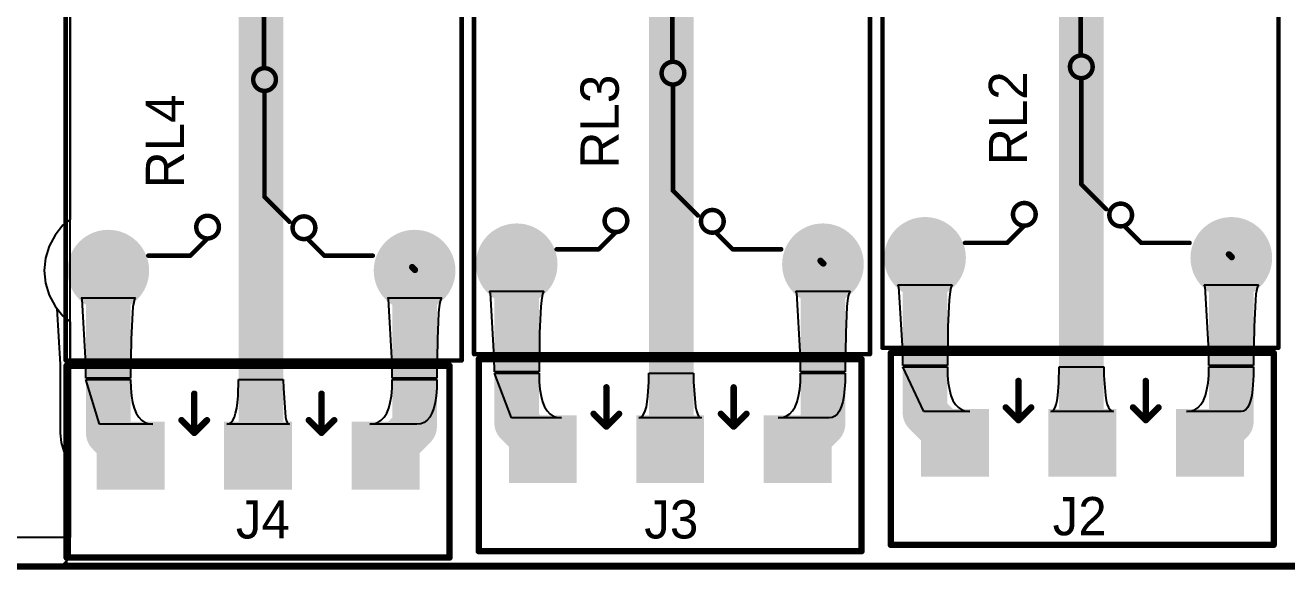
# Model space of a CAD drawing. Header units: millimetres. Extents: x 0 to 190, y 0 to 100.
# Drawn here: x 111.8 to 162, y -0.1 to 21.6 of the extents above; entities that cross this region are included whole.
import ezdxf

# ---------------------------------------------------------------- set-up
doc = ezdxf.new("R2010")
doc.units = ezdxf.units.MM
for name, color, linetype in [('BottomLayer', 5, 'Continuous'), ('BottomSolder', 6, 'Continuous'), ('KeepOutLayer', 6, 'Continuous'), ('MultiLayer', 9, 'Continuous'), ('PadHoleLayer', 156, 'Continuous'), ('TopLayer', 1, 'Continuous'), ('TopOverlay', 2, 'Continuous'), ('TopSolder', 216, 'Continuous')]:
    doc.layers.add(name, color=color, linetype=linetype)

# ---------------------------------------------------------------- blocks, each defined once
blk = doc.blocks.new('R_____5_C____SRD_27')
at = {"layer": 'BottomLayer'}
h = blk.add_hatch(color=5, dxfattribs=at)
edge = h.paths.add_edge_path()
edge.add_arc((2, 6), 1.524, 0, 360)
h = blk.add_hatch(color=5, dxfattribs=at)
edge = h.paths.add_edge_path()
edge.add_arc((14.2, 6), 1.524, 0, 360)
h = blk.add_hatch(color=5, dxfattribs=at)
edge = h.paths.add_edge_path()
edge.add_arc((0, 0), 1.524, 0, 360)
h = blk.add_hatch(color=5, dxfattribs=at)
edge = h.paths.add_edge_path()
edge.add_arc((2, -6), 1.524, 0, 360)
h = blk.add_hatch(color=5, dxfattribs=at)
edge = h.paths.add_edge_path()
edge.add_arc((14.2, -6.192), 1.524, 0, 360)
at = {"layer": 'BottomSolder'}
h = blk.add_hatch(color=6, dxfattribs=at)
edge = h.paths.add_edge_path()
edge.add_arc((2, 6), 1.626, 0, 360)
h = blk.add_hatch(color=6, dxfattribs=at)
edge = h.paths.add_edge_path()
edge.add_arc((14.2, 6), 1.626, 0, 360)
h = blk.add_hatch(color=6, dxfattribs=at)
edge = h.paths.add_edge_path()
edge.add_arc((0, 0), 1.626, 0, 360)
h = blk.add_hatch(color=6, dxfattribs=at)
edge = h.paths.add_edge_path()
edge.add_arc((2, -6), 1.626, 0, 360)
h = blk.add_hatch(color=6, dxfattribs=at)
edge = h.paths.add_edge_path()
edge.add_arc((14.2, -6.192), 1.626, 0, 360)
at = {"layer": 'MultiLayer'}
h = blk.add_hatch(color=9, dxfattribs=at)
edge = h.paths.add_edge_path()
edge.add_arc((2, 6), 1.524, 0, 360)
h = blk.add_hatch(color=9, dxfattribs=at)
edge = h.paths.add_edge_path()
edge.add_arc((14.2, 6), 1.524, 0, 360)
h = blk.add_hatch(color=9, dxfattribs=at)
edge = h.paths.add_edge_path()
edge.add_arc((0, 0), 1.524, 0, 360)
h = blk.add_hatch(color=9, dxfattribs=at)
edge = h.paths.add_edge_path()
edge.add_arc((2, -6), 1.524, 0, 360)
h = blk.add_hatch(color=9, dxfattribs=at)
edge = h.paths.add_edge_path()
edge.add_arc((14.2, -6.192), 1.524, 0, 360)
at = {"layer": 'PadHoleLayer'}
h = blk.add_hatch(color=156, dxfattribs=at)
edge = h.paths.add_edge_path()
edge.add_arc((2, 6), 0.571, 0, 360)
h = blk.add_hatch(color=156, dxfattribs=at)
edge = h.paths.add_edge_path()
edge.add_arc((14.2, 6), 0.571, 0, 360)
h = blk.add_hatch(color=156, dxfattribs=at)
edge = h.paths.add_edge_path()
edge.add_arc((0, 0), 0.571, 0, 360)
h = blk.add_hatch(color=156, dxfattribs=at)
edge = h.paths.add_edge_path()
edge.add_arc((2, -6), 0.571, 0, 360)
h = blk.add_hatch(color=156, dxfattribs=at)
edge = h.paths.add_edge_path()
edge.add_arc((14.2, -6.192), 0.571, 0, 360)
at = {"layer": 'TopLayer'}
h = blk.add_hatch(color=1, dxfattribs=at)
edge = h.paths.add_edge_path()
edge.add_arc((2, 6), 1.524, 0, 360)
h = blk.add_hatch(color=1, dxfattribs=at)
edge = h.paths.add_edge_path()
edge.add_arc((14.2, 6), 1.524, 0, 360)
h = blk.add_hatch(color=1, dxfattribs=at)
edge = h.paths.add_edge_path()
edge.add_arc((0, 0), 1.524, 0, 360)
h = blk.add_hatch(color=1, dxfattribs=at)
edge = h.paths.add_edge_path()
edge.add_arc((2, -6), 1.524, 0, 360)
h = blk.add_hatch(color=1, dxfattribs=at)
edge = h.paths.add_edge_path()
edge.add_arc((14.2, -6.192), 1.524, 0, 360)
at = {"layer": 'TopSolder'}
h = blk.add_hatch(color=216, dxfattribs=at)
edge = h.paths.add_edge_path()
edge.add_arc((2, 6), 1.626, 0, 360)
h = blk.add_hatch(color=216, dxfattribs=at)
edge = h.paths.add_edge_path()
edge.add_arc((14.2, 6), 1.626, 0, 360)
h = blk.add_hatch(color=216, dxfattribs=at)
edge = h.paths.add_edge_path()
edge.add_arc((0, 0), 1.626, 0, 360)
h = blk.add_hatch(color=216, dxfattribs=at)
edge = h.paths.add_edge_path()
edge.add_arc((2, -6), 1.626, 0, 360)
h = blk.add_hatch(color=216, dxfattribs=at)
edge = h.paths.add_edge_path()
edge.add_arc((14.2, -6.192), 1.626, 0, 360)
at = {"layer": 'TopOverlay'}
for points, const_width in [([(17.78, 7.874), (-1.61, 7.874)], 0.178), ([(-1.61, -7.889), (-1.61, 7.874)], 0.178), ([(17.78, -7.889), (17.78, 7.874)], 0.178), ([(14.062, 5.905), (14.171, 6.015)], 0.254), ([(1.631, 1.502), (1.631, 4.397)], 0.178), ([(13.604, 2.408), (13.604, 4.339)], 0.178), ([(12.944, 1.748), (13.604, 2.408)], 0.178), ([(11.267, 0.026), (12.258, 1.017)], 0.178), ([(6.076, 0.003), (0.888, 0.003)], 0.178), ([(11.267, 0.028), (7.092, 0.028)], 0.178), ([(1.606, -4.366), (1.606, -1.496)], 0.178), ([(13.604, -2.926), (12.918, -2.24)], 0.178), ([(13.604, -4.602), (13.604, -2.926)], 0.178), ([(17.78, -7.889), (-1.61, -7.889)], 0.178)]:
    blk.add_lwpolyline(points, dxfattribs=dict(at, const_width=const_width))
for points, const_width in [([(-1.655, 7.874, 1), (-1.566, 7.874, 1)], 0.0889), ([(-1.655, 7.874, 1), (-1.566, 7.874, 1)], 0.0889), ([(17.736, 7.874, 1), (17.824, 7.874, 1)], 0.0889), ([(17.736, 7.874, 1), (17.824, 7.874, 1)], 0.0889), ([(13.998, 5.905, 1), (14.125, 5.905, 1)], 0.127), ([(14.107, 6.015, 1), (14.234, 6.015, 1)], 0.127), ([(1.587, 4.397, 1), (1.676, 4.397, 1)], 0.0889), ([(13.56, 4.339, 1), (13.649, 4.339, 1)], 0.0889), ([(12.944, 1.596, 1), (12.039, 1.596, 1)], 0.178), ([(13.56, 2.408, 1), (13.649, 2.408, 1)], 0.0889), ([(13.56, 2.408, 1), (13.649, 2.408, 1)], 0.0889), ([(1.587, 1.502, 1), (1.676, 1.502, 1)], 0.0889), ([(1.612, 1.476, 1), (1.701, 1.476, 1)], 0.0889), ([(11.995, 1.596, 1), (12.084, 1.596, 1)], 0.0889), ([(12.899, 1.748, 1), (12.988, 1.748, 1)], 0.0889), ([(12.899, 1.596, 1), (12.988, 1.596, 1)], 0.0889), ([(12.213, 1.017, 1), (12.302, 1.017, 1)], 0.0889), ([(7.041, 0.028, 1), (6.137, 0.028, 1)], 0.178), ([(0.844, 0.003, 1), (0.933, 0.003, 1)], 0.0889), ([(6.032, 0.003, 1), (6.121, 0.003, 1)], 0.0889), ([(6.092, 0.028, 1), (6.181, 0.028, 1)], 0.0889), ([(6.997, 0.028, 1), (7.086, 0.028, 1)], 0.0889), ([(7.048, 0.028, 1), (7.137, 0.028, 1)], 0.0889), ([(11.223, 0.028, 1), (11.312, 0.028, 1)], 0.0889), ([(11.223, 0.026, 1), (11.312, 0.026, 1)], 0.0889), ([(1.561, -1.496, 1), (1.65, -1.496, 1)], 0.0889), ([(1.587, -1.47, 1), (1.676, -1.47, 1)], 0.0889), ([(12.918, -2.24, 1), (12.014, -2.24, 1)], 0.178), ([(11.969, -2.24, 1), (12.058, -2.24, 1)], 0.0889), ([(12.874, -2.24, 1), (12.963, -2.24, 1)], 0.0889), ([(12.874, -2.24, 1), (12.963, -2.24, 1)], 0.0889), ([(13.56, -2.926, 1), (13.649, -2.926, 1)], 0.0889), ([(13.56, -2.926, 1), (13.649, -2.926, 1)], 0.0889), ([(1.561, -4.366, 1), (1.65, -4.366, 1)], 0.0889), ([(13.56, -4.602, 1), (13.649, -4.602, 1)], 0.0889), ([(-1.655, -7.889, 1), (-1.566, -7.889, 1)], 0.0889), ([(-1.655, -7.889, 1), (-1.566, -7.889, 1)], 0.0889), ([(17.736, -7.889, 1), (17.824, -7.889, 1)], 0.0889), ([(17.736, -7.889, 1), (17.824, -7.889, 1)], 0.0889)]:
    blk.add_lwpolyline(points, format="xyb", close=True, dxfattribs=dict(at, const_width=const_width))
at = {"layer": 'TopOverlay', "const_width": 0.178}
blk.add_lwpolyline([(1.657, 1.476, -0.414214), (1.631, -1.47)], format="xyb", dxfattribs=at)
blk = doc.blocks.new('R_____5_C____SRD_28')
at = {"layer": 'BottomLayer'}
h = blk.add_hatch(color=5, dxfattribs=at)
edge = h.paths.add_edge_path()
edge.add_arc((2, 6), 1.524, 0, 360)
h = blk.add_hatch(color=5, dxfattribs=at)
edge = h.paths.add_edge_path()
edge.add_arc((14.2, 6), 1.524, 0, 360)
h = blk.add_hatch(color=5, dxfattribs=at)
edge = h.paths.add_edge_path()
edge.add_arc((0, 0), 1.524, 0, 360)
h = blk.add_hatch(color=5, dxfattribs=at)
edge = h.paths.add_edge_path()
edge.add_arc((2, -6), 1.524, 0, 360)
h = blk.add_hatch(color=5, dxfattribs=at)
edge = h.paths.add_edge_path()
edge.add_arc((14.2, -6.192), 1.524, 0, 360)
at = {"layer": 'BottomSolder'}
h = blk.add_hatch(color=6, dxfattribs=at)
edge = h.paths.add_edge_path()
edge.add_arc((2, 6), 1.626, 0, 360)
h = blk.add_hatch(color=6, dxfattribs=at)
edge = h.paths.add_edge_path()
edge.add_arc((14.2, 6), 1.626, 0, 360)
h = blk.add_hatch(color=6, dxfattribs=at)
edge = h.paths.add_edge_path()
edge.add_arc((0, 0), 1.626, 0, 360)
h = blk.add_hatch(color=6, dxfattribs=at)
edge = h.paths.add_edge_path()
edge.add_arc((2, -6), 1.626, 0, 360)
h = blk.add_hatch(color=6, dxfattribs=at)
edge = h.paths.add_edge_path()
edge.add_arc((14.2, -6.192), 1.626, 0, 360)
at = {"layer": 'MultiLayer'}
h = blk.add_hatch(color=9, dxfattribs=at)
edge = h.paths.add_edge_path()
edge.add_arc((2, 6), 1.524, 0, 360)
h = blk.add_hatch(color=9, dxfattribs=at)
edge = h.paths.add_edge_path()
edge.add_arc((14.2, 6), 1.524, 0, 360)
h = blk.add_hatch(color=9, dxfattribs=at)
edge = h.paths.add_edge_path()
edge.add_arc((0, 0), 1.524, 0, 360)
h = blk.add_hatch(color=9, dxfattribs=at)
edge = h.paths.add_edge_path()
edge.add_arc((2, -6), 1.524, 0, 360)
h = blk.add_hatch(color=9, dxfattribs=at)
edge = h.paths.add_edge_path()
edge.add_arc((14.2, -6.192), 1.524, 0, 360)
at = {"layer": 'PadHoleLayer'}
h = blk.add_hatch(color=156, dxfattribs=at)
edge = h.paths.add_edge_path()
edge.add_arc((2, 6), 0.571, 0, 360)
h = blk.add_hatch(color=156, dxfattribs=at)
edge = h.paths.add_edge_path()
edge.add_arc((14.2, 6), 0.571, 0, 360)
h = blk.add_hatch(color=156, dxfattribs=at)
edge = h.paths.add_edge_path()
edge.add_arc((0, 0), 0.571, 0, 360)
h = blk.add_hatch(color=156, dxfattribs=at)
edge = h.paths.add_edge_path()
edge.add_arc((2, -6), 0.571, 0, 360)
h = blk.add_hatch(color=156, dxfattribs=at)
edge = h.paths.add_edge_path()
edge.add_arc((14.2, -6.192), 0.571, 0, 360)
at = {"layer": 'TopLayer'}
h = blk.add_hatch(color=1, dxfattribs=at)
edge = h.paths.add_edge_path()
edge.add_arc((2, 6), 1.524, 0, 360)
h = blk.add_hatch(color=1, dxfattribs=at)
edge = h.paths.add_edge_path()
edge.add_arc((14.2, 6), 1.524, 0, 360)
h = blk.add_hatch(color=1, dxfattribs=at)
edge = h.paths.add_edge_path()
edge.add_arc((0, 0), 1.524, 0, 360)
h = blk.add_hatch(color=1, dxfattribs=at)
edge = h.paths.add_edge_path()
edge.add_arc((2, -6), 1.524, 0, 360)
h = blk.add_hatch(color=1, dxfattribs=at)
edge = h.paths.add_edge_path()
edge.add_arc((14.2, -6.192), 1.524, 0, 360)
at = {"layer": 'TopSolder'}
h = blk.add_hatch(color=216, dxfattribs=at)
edge = h.paths.add_edge_path()
edge.add_arc((2, 6), 1.626, 0, 360)
h = blk.add_hatch(color=216, dxfattribs=at)
edge = h.paths.add_edge_path()
edge.add_arc((14.2, 6), 1.626, 0, 360)
h = blk.add_hatch(color=216, dxfattribs=at)
edge = h.paths.add_edge_path()
edge.add_arc((0, 0), 1.626, 0, 360)
h = blk.add_hatch(color=216, dxfattribs=at)
edge = h.paths.add_edge_path()
edge.add_arc((2, -6), 1.626, 0, 360)
h = blk.add_hatch(color=216, dxfattribs=at)
edge = h.paths.add_edge_path()
edge.add_arc((14.2, -6.192), 1.626, 0, 360)
at = {"layer": 'TopOverlay'}
for points, const_width in [([(-1.61, -7.889), (-1.61, 7.874)], 0.178), ([(17.78, 7.874), (-1.61, 7.874)], 0.178), ([(17.78, -7.889), (17.78, 7.874)], 0.178), ([(14.062, 5.905), (14.171, 6.015)], 0.254), ([(1.631, 1.502), (1.631, 4.397)], 0.178), ([(13.604, 2.408), (13.604, 4.339)], 0.178), ([(12.944, 1.748), (13.604, 2.408)], 0.178), ([(11.267, 0.026), (12.258, 1.017)], 0.178), ([(6.076, 0.003), (0.888, 0.003)], 0.178), ([(11.267, 0.028), (7.092, 0.028)], 0.178), ([(1.606, -4.366), (1.606, -1.496)], 0.178), ([(13.604, -2.926), (12.918, -2.24)], 0.178), ([(13.604, -4.602), (13.604, -2.926)], 0.178), ([(17.78, -7.889), (-1.61, -7.889)], 0.178)]:
    blk.add_lwpolyline(points, dxfattribs=dict(at, const_width=const_width))
for points, const_width in [([(-1.655, 7.874, 1), (-1.566, 7.874, 1)], 0.0889), ([(-1.655, 7.874, 1), (-1.566, 7.874, 1)], 0.0889), ([(17.736, 7.874, 1), (17.824, 7.874, 1)], 0.0889), ([(17.736, 7.874, 1), (17.824, 7.874, 1)], 0.0889), ([(13.998, 5.905, 1), (14.125, 5.905, 1)], 0.127), ([(14.107, 6.015, 1), (14.234, 6.015, 1)], 0.127), ([(1.587, 4.397, 1), (1.676, 4.397, 1)], 0.0889), ([(13.56, 4.339, 1), (13.649, 4.339, 1)], 0.0889), ([(12.944, 1.596, 1), (12.039, 1.596, 1)], 0.178), ([(13.56, 2.408, 1), (13.649, 2.408, 1)], 0.0889), ([(13.56, 2.408, 1), (13.649, 2.408, 1)], 0.0889), ([(1.587, 1.502, 1), (1.676, 1.502, 1)], 0.0889), ([(1.612, 1.476, 1), (1.701, 1.476, 1)], 0.0889), ([(11.995, 1.596, 1), (12.084, 1.596, 1)], 0.0889), ([(12.899, 1.748, 1), (12.988, 1.748, 1)], 0.0889), ([(12.899, 1.596, 1), (12.988, 1.596, 1)], 0.0889), ([(12.213, 1.017, 1), (12.302, 1.017, 1)], 0.0889), ([(7.041, 0.028, 1), (6.137, 0.028, 1)], 0.178), ([(0.844, 0.003, 1), (0.933, 0.003, 1)], 0.0889), ([(6.032, 0.003, 1), (6.121, 0.003, 1)], 0.0889), ([(6.092, 0.028, 1), (6.181, 0.028, 1)], 0.0889), ([(6.997, 0.028, 1), (7.086, 0.028, 1)], 0.0889), ([(7.048, 0.028, 1), (7.137, 0.028, 1)], 0.0889), ([(11.223, 0.028, 1), (11.312, 0.028, 1)], 0.0889), ([(11.223, 0.026, 1), (11.312, 0.026, 1)], 0.0889), ([(1.561, -1.496, 1), (1.65, -1.496, 1)], 0.0889), ([(1.587, -1.47, 1), (1.676, -1.47, 1)], 0.0889), ([(12.918, -2.24, 1), (12.014, -2.24, 1)], 0.178), ([(11.969, -2.24, 1), (12.058, -2.24, 1)], 0.0889), ([(12.874, -2.24, 1), (12.963, -2.24, 1)], 0.0889), ([(12.874, -2.24, 1), (12.963, -2.24, 1)], 0.0889), ([(13.56, -2.926, 1), (13.649, -2.926, 1)], 0.0889), ([(13.56, -2.926, 1), (13.649, -2.926, 1)], 0.0889), ([(1.561, -4.366, 1), (1.65, -4.366, 1)], 0.0889), ([(13.56, -4.602, 1), (13.649, -4.602, 1)], 0.0889), ([(-1.655, -7.889, 1), (-1.566, -7.889, 1)], 0.0889), ([(-1.655, -7.889, 1), (-1.566, -7.889, 1)], 0.0889), ([(17.736, -7.889, 1), (17.824, -7.889, 1)], 0.0889), ([(17.736, -7.889, 1), (17.824, -7.889, 1)], 0.0889)]:
    blk.add_lwpolyline(points, format="xyb", close=True, dxfattribs=dict(at, const_width=const_width))
at = {"layer": 'TopOverlay', "const_width": 0.178}
blk.add_lwpolyline([(1.657, 1.476, -0.414214), (1.631, -1.47)], format="xyb", dxfattribs=at)
blk = doc.blocks.new('R_____5_C____SRD_29')
at = {"layer": 'BottomLayer'}
h = blk.add_hatch(color=5, dxfattribs=at)
edge = h.paths.add_edge_path()
edge.add_arc((2, 6), 1.524, 0, 360)
h = blk.add_hatch(color=5, dxfattribs=at)
edge = h.paths.add_edge_path()
edge.add_arc((14.2, 6), 1.524, 0, 360)
h = blk.add_hatch(color=5, dxfattribs=at)
edge = h.paths.add_edge_path()
edge.add_arc((0, 0), 1.524, 0, 360)
h = blk.add_hatch(color=5, dxfattribs=at)
edge = h.paths.add_edge_path()
edge.add_arc((2, -6), 1.524, 0, 360)
h = blk.add_hatch(color=5, dxfattribs=at)
edge = h.paths.add_edge_path()
edge.add_arc((14.2, -6.192), 1.524, 0, 360)
at = {"layer": 'BottomSolder'}
h = blk.add_hatch(color=6, dxfattribs=at)
edge = h.paths.add_edge_path()
edge.add_arc((2, 6), 1.626, 0, 360)
h = blk.add_hatch(color=6, dxfattribs=at)
edge = h.paths.add_edge_path()
edge.add_arc((14.2, 6), 1.626, 0, 360)
h = blk.add_hatch(color=6, dxfattribs=at)
edge = h.paths.add_edge_path()
edge.add_arc((0, 0), 1.626, 0, 360)
h = blk.add_hatch(color=6, dxfattribs=at)
edge = h.paths.add_edge_path()
edge.add_arc((2, -6), 1.626, 0, 360)
h = blk.add_hatch(color=6, dxfattribs=at)
edge = h.paths.add_edge_path()
edge.add_arc((14.2, -6.192), 1.626, 0, 360)
at = {"layer": 'MultiLayer'}
h = blk.add_hatch(color=9, dxfattribs=at)
edge = h.paths.add_edge_path()
edge.add_arc((2, 6), 1.524, 0, 360)
h = blk.add_hatch(color=9, dxfattribs=at)
edge = h.paths.add_edge_path()
edge.add_arc((14.2, 6), 1.524, 0, 360)
h = blk.add_hatch(color=9, dxfattribs=at)
edge = h.paths.add_edge_path()
edge.add_arc((0, 0), 1.524, 0, 360)
h = blk.add_hatch(color=9, dxfattribs=at)
edge = h.paths.add_edge_path()
edge.add_arc((2, -6), 1.524, 0, 360)
h = blk.add_hatch(color=9, dxfattribs=at)
edge = h.paths.add_edge_path()
edge.add_arc((14.2, -6.192), 1.524, 0, 360)
at = {"layer": 'PadHoleLayer'}
h = blk.add_hatch(color=156, dxfattribs=at)
edge = h.paths.add_edge_path()
edge.add_arc((2, 6), 0.571, 0, 360)
h = blk.add_hatch(color=156, dxfattribs=at)
edge = h.paths.add_edge_path()
edge.add_arc((14.2, 6), 0.571, 0, 360)
h = blk.add_hatch(color=156, dxfattribs=at)
edge = h.paths.add_edge_path()
edge.add_arc((0, 0), 0.571, 0, 360)
h = blk.add_hatch(color=156, dxfattribs=at)
edge = h.paths.add_edge_path()
edge.add_arc((2, -6), 0.571, 0, 360)
h = blk.add_hatch(color=156, dxfattribs=at)
edge = h.paths.add_edge_path()
edge.add_arc((14.2, -6.192), 0.571, 0, 360)
at = {"layer": 'TopLayer'}
h = blk.add_hatch(color=1, dxfattribs=at)
edge = h.paths.add_edge_path()
edge.add_arc((2, 6), 1.524, 0, 360)
h = blk.add_hatch(color=1, dxfattribs=at)
edge = h.paths.add_edge_path()
edge.add_arc((14.2, 6), 1.524, 0, 360)
h = blk.add_hatch(color=1, dxfattribs=at)
edge = h.paths.add_edge_path()
edge.add_arc((0, 0), 1.524, 0, 360)
h = blk.add_hatch(color=1, dxfattribs=at)
edge = h.paths.add_edge_path()
edge.add_arc((2, -6), 1.524, 0, 360)
h = blk.add_hatch(color=1, dxfattribs=at)
edge = h.paths.add_edge_path()
edge.add_arc((14.2, -6.192), 1.524, 0, 360)
at = {"layer": 'TopSolder'}
h = blk.add_hatch(color=216, dxfattribs=at)
edge = h.paths.add_edge_path()
edge.add_arc((2, 6), 1.626, 0, 360)
h = blk.add_hatch(color=216, dxfattribs=at)
edge = h.paths.add_edge_path()
edge.add_arc((14.2, 6), 1.626, 0, 360)
h = blk.add_hatch(color=216, dxfattribs=at)
edge = h.paths.add_edge_path()
edge.add_arc((0, 0), 1.626, 0, 360)
h = blk.add_hatch(color=216, dxfattribs=at)
edge = h.paths.add_edge_path()
edge.add_arc((2, -6), 1.626, 0, 360)
h = blk.add_hatch(color=216, dxfattribs=at)
edge = h.paths.add_edge_path()
edge.add_arc((14.2, -6.192), 1.626, 0, 360)
at = {"layer": 'TopOverlay'}
for points, const_width in [([(-1.61, -7.889), (-1.61, 7.874)], 0.178), ([(17.78, 7.874), (-1.61, 7.874)], 0.178), ([(17.78, -7.889), (17.78, 7.874)], 0.178), ([(14.062, 5.905), (14.171, 6.015)], 0.254), ([(1.631, 1.502), (1.631, 4.397)], 0.178), ([(13.604, 2.408), (13.604, 4.339)], 0.178), ([(12.944, 1.748), (13.604, 2.408)], 0.178), ([(11.267, 0.026), (12.258, 1.017)], 0.178), ([(6.076, 0.003), (0.888, 0.003)], 0.178), ([(11.267, 0.028), (7.092, 0.028)], 0.178), ([(1.606, -4.366), (1.606, -1.496)], 0.178), ([(13.604, -2.926), (12.918, -2.24)], 0.178), ([(13.604, -4.602), (13.604, -2.926)], 0.178), ([(17.78, -7.889), (-1.61, -7.889)], 0.178)]:
    blk.add_lwpolyline(points, dxfattribs=dict(at, const_width=const_width))
for points, const_width in [([(-1.655, 7.874, 1), (-1.566, 7.874, 1)], 0.0889), ([(-1.655, 7.874, 1), (-1.566, 7.874, 1)], 0.0889), ([(17.736, 7.874, 1), (17.824, 7.874, 1)], 0.0889), ([(17.736, 7.874, 1), (17.824, 7.874, 1)], 0.0889), ([(13.998, 5.905, 1), (14.125, 5.905, 1)], 0.127), ([(14.107, 6.015, 1), (14.234, 6.015, 1)], 0.127), ([(1.587, 4.397, 1), (1.676, 4.397, 1)], 0.0889), ([(13.56, 4.339, 1), (13.649, 4.339, 1)], 0.0889), ([(12.944, 1.596, 1), (12.039, 1.596, 1)], 0.178), ([(13.56, 2.408, 1), (13.649, 2.408, 1)], 0.0889), ([(13.56, 2.408, 1), (13.649, 2.408, 1)], 0.0889), ([(1.587, 1.502, 1), (1.676, 1.502, 1)], 0.0889), ([(1.612, 1.476, 1), (1.701, 1.476, 1)], 0.0889), ([(11.995, 1.596, 1), (12.084, 1.596, 1)], 0.0889), ([(12.899, 1.748, 1), (12.988, 1.748, 1)], 0.0889), ([(12.899, 1.596, 1), (12.988, 1.596, 1)], 0.0889), ([(12.213, 1.017, 1), (12.302, 1.017, 1)], 0.0889), ([(7.041, 0.028, 1), (6.137, 0.028, 1)], 0.178), ([(0.844, 0.003, 1), (0.933, 0.003, 1)], 0.0889), ([(6.032, 0.003, 1), (6.121, 0.003, 1)], 0.0889), ([(6.092, 0.028, 1), (6.181, 0.028, 1)], 0.0889), ([(6.997, 0.028, 1), (7.086, 0.028, 1)], 0.0889), ([(7.048, 0.028, 1), (7.137, 0.028, 1)], 0.0889), ([(11.223, 0.028, 1), (11.312, 0.028, 1)], 0.0889), ([(11.223, 0.026, 1), (11.312, 0.026, 1)], 0.0889), ([(1.561, -1.496, 1), (1.65, -1.496, 1)], 0.0889), ([(1.587, -1.47, 1), (1.676, -1.47, 1)], 0.0889), ([(12.918, -2.24, 1), (12.014, -2.24, 1)], 0.178), ([(11.969, -2.24, 1), (12.058, -2.24, 1)], 0.0889), ([(12.874, -2.24, 1), (12.963, -2.24, 1)], 0.0889), ([(12.874, -2.24, 1), (12.963, -2.24, 1)], 0.0889), ([(13.56, -2.926, 1), (13.649, -2.926, 1)], 0.0889), ([(13.56, -2.926, 1), (13.649, -2.926, 1)], 0.0889), ([(1.561, -4.366, 1), (1.65, -4.366, 1)], 0.0889), ([(13.56, -4.602, 1), (13.649, -4.602, 1)], 0.0889), ([(-1.655, -7.889, 1), (-1.566, -7.889, 1)], 0.0889), ([(-1.655, -7.889, 1), (-1.566, -7.889, 1)], 0.0889), ([(17.736, -7.889, 1), (17.824, -7.889, 1)], 0.0889), ([(17.736, -7.889, 1), (17.824, -7.889, 1)], 0.0889)]:
    blk.add_lwpolyline(points, format="xyb", close=True, dxfattribs=dict(at, const_width=const_width))
at = {"layer": 'TopOverlay', "const_width": 0.178}
blk.add_lwpolyline([(1.657, 1.476, -0.414214), (1.631, -1.47)], format="xyb", dxfattribs=at)
blk = doc.blocks.new('KF3_5_08_52')
at = {"layer": 'BottomLayer'}
for points in [[(-1.25, 1.25), (1.25, 1.25), (1.25, -1.25), (-1.25, -1.25)], [(3.83, 1.25), (6.33, 1.25), (6.33, -1.25), (3.83, -1.25)], [(8.897, 1.25), (11.397, 1.25), (11.397, -1.25), (8.897, -1.25)]]:
    blk.add_hatch(color=5, dxfattribs=at).paths.add_polyline_path(points)
at = {"layer": 'BottomSolder'}
for points in [[(-1.352, 1.352), (1.352, 1.352), (1.352, -1.352), (-1.352, -1.352)], [(3.728, 1.352), (6.432, 1.352), (6.432, -1.352), (3.728, -1.352)], [(8.796, 1.352), (11.499, 1.352), (11.499, -1.352), (8.796, -1.352)]]:
    blk.add_hatch(color=6, dxfattribs=at).paths.add_polyline_path(points)
at = {"layer": 'MultiLayer'}
for points in [[(-1.25, 1.25), (1.25, 1.25), (1.25, -1.25), (-1.25, -1.25)], [(3.83, 1.25), (6.33, 1.25), (6.33, -1.25), (3.83, -1.25)], [(8.897, 1.25), (11.397, 1.25), (11.397, -1.25), (8.897, -1.25)]]:
    blk.add_hatch(color=9, dxfattribs=at).paths.add_polyline_path(points)
at = {"layer": 'PadHoleLayer'}
h = blk.add_hatch(color=156, dxfattribs=at)
edge = h.paths.add_edge_path()
edge.add_arc((0, 0), 0.65, 0, 360)
h = blk.add_hatch(color=156, dxfattribs=at)
edge = h.paths.add_edge_path()
edge.add_arc((5.08, 0), 0.65, 0, 360)
h = blk.add_hatch(color=156, dxfattribs=at)
edge = h.paths.add_edge_path()
edge.add_arc((10.147, 0), 0.65, 0, 360)
at = {"layer": 'TopLayer'}
for points in [[(-1.25, 1.25), (1.25, 1.25), (1.25, -1.25), (-1.25, -1.25)], [(3.83, 1.25), (6.33, 1.25), (6.33, -1.25), (3.83, -1.25)], [(8.897, 1.25), (11.397, 1.25), (11.397, -1.25), (8.897, -1.25)]]:
    blk.add_hatch(color=1, dxfattribs=at).paths.add_polyline_path(points)
at = {"layer": 'TopSolder'}
for points in [[(-1.352, 1.352), (1.352, 1.352), (1.352, -1.352), (-1.352, -1.352)], [(3.728, 1.352), (6.432, 1.352), (6.432, -1.352), (3.728, -1.352)], [(8.796, 1.352), (11.499, 1.352), (11.499, -1.352), (8.796, -1.352)]]:
    blk.add_hatch(color=216, dxfattribs=at).paths.add_polyline_path(points)
at = {"layer": 'TopOverlay', "const_width": 0.254}
for points in [[(12.7, 4.064), (-2.54, 4.064)], [(-2.54, 4.064), (-2.54, -3.581)], [(12.7, 4.064), (12.7, -3.581)], [(2.553, -0.902), (2.045, -1.41)], [(3.061, -1.41), (2.553, -0.902)], [(2.553, -0.902), (2.553, -2.464)], [(7.62, -0.902), (7.112, -1.41)], [(7.62, -0.902), (7.62, -2.464)], [(8.128, -1.41), (7.62, -0.902)], [(12.7, -3.581), (-2.54, -3.581)]]:
    blk.add_lwpolyline(points, dxfattribs=at)
at = {"layer": 'TopOverlay', "const_width": 0.127}
for points in [[(-2.603, 4.064, 1), (-2.477, 4.064, 1)], [(-2.603, 4.064, 1), (-2.477, 4.064, 1)], [(12.636, 4.064, 1), (12.764, 4.064, 1)], [(12.636, 4.064, 1), (12.764, 4.064, 1)], [(2.489, -0.902, 1), (2.616, -0.902, 1)], [(2.489, -0.902, 1), (2.616, -0.902, 1)], [(2.489, -0.902, 1), (2.616, -0.902, 1)], [(7.556, -0.902, 1), (7.684, -0.902, 1)], [(7.556, -0.902, 1), (7.684, -0.902, 1)], [(7.556, -0.902, 1), (7.684, -0.902, 1)], [(1.981, -1.41, 1), (2.108, -1.41, 1)], [(2.997, -1.41, 1), (3.124, -1.41, 1)], [(7.049, -1.41, 1), (7.175, -1.41, 1)], [(8.064, -1.41, 1), (8.191, -1.41, 1)], [(2.489, -2.464, 1), (2.616, -2.464, 1)], [(7.556, -2.464, 1), (7.684, -2.464, 1)], [(-2.603, -3.581, 1), (-2.477, -3.581, 1)], [(-2.603, -3.581, 1), (-2.477, -3.581, 1)], [(12.636, -3.581, 1), (12.764, -3.581, 1)], [(12.636, -3.581, 1), (12.764, -3.581, 1)]]:
    blk.add_lwpolyline(points, format="xyb", close=True, dxfattribs=at)
blk = doc.blocks.new('KF3_5_08_53')
at = {"layer": 'BottomLayer'}
for points in [[(-1.25, 1.25), (1.25, 1.25), (1.25, -1.25), (-1.25, -1.25)], [(3.83, 1.25), (6.33, 1.25), (6.33, -1.25), (3.83, -1.25)], [(8.897, 1.25), (11.397, 1.25), (11.397, -1.25), (8.897, -1.25)]]:
    blk.add_hatch(color=5, dxfattribs=at).paths.add_polyline_path(points)
at = {"layer": 'BottomSolder'}
for points in [[(-1.352, 1.352), (1.352, 1.352), (1.352, -1.352), (-1.352, -1.352)], [(3.728, 1.352), (6.432, 1.352), (6.432, -1.352), (3.728, -1.352)], [(8.796, 1.352), (11.499, 1.352), (11.499, -1.352), (8.796, -1.352)]]:
    blk.add_hatch(color=6, dxfattribs=at).paths.add_polyline_path(points)
at = {"layer": 'MultiLayer'}
for points in [[(-1.25, 1.25), (1.25, 1.25), (1.25, -1.25), (-1.25, -1.25)], [(3.83, 1.25), (6.33, 1.25), (6.33, -1.25), (3.83, -1.25)], [(8.897, 1.25), (11.397, 1.25), (11.397, -1.25), (8.897, -1.25)]]:
    blk.add_hatch(color=9, dxfattribs=at).paths.add_polyline_path(points)
at = {"layer": 'PadHoleLayer'}
h = blk.add_hatch(color=156, dxfattribs=at)
edge = h.paths.add_edge_path()
edge.add_arc((0, 0), 0.65, 0, 360)
h = blk.add_hatch(color=156, dxfattribs=at)
edge = h.paths.add_edge_path()
edge.add_arc((5.08, 0), 0.65, 0, 360)
h = blk.add_hatch(color=156, dxfattribs=at)
edge = h.paths.add_edge_path()
edge.add_arc((10.147, 0), 0.65, 0, 360)
at = {"layer": 'TopLayer'}
for points in [[(-1.25, 1.25), (1.25, 1.25), (1.25, -1.25), (-1.25, -1.25)], [(3.83, 1.25), (6.33, 1.25), (6.33, -1.25), (3.83, -1.25)], [(8.897, 1.25), (11.397, 1.25), (11.397, -1.25), (8.897, -1.25)]]:
    blk.add_hatch(color=1, dxfattribs=at).paths.add_polyline_path(points)
at = {"layer": 'TopSolder'}
for points in [[(-1.352, 1.352), (1.352, 1.352), (1.352, -1.352), (-1.352, -1.352)], [(3.728, 1.352), (6.432, 1.352), (6.432, -1.352), (3.728, -1.352)], [(8.796, 1.352), (11.499, 1.352), (11.499, -1.352), (8.796, -1.352)]]:
    blk.add_hatch(color=216, dxfattribs=at).paths.add_polyline_path(points)
at = {"layer": 'TopOverlay', "const_width": 0.254}
for points in [[(-2.54, 4.064), (-2.54, -3.581)], [(12.7, 4.064), (-2.54, 4.064)], [(12.7, 4.064), (12.7, -3.581)], [(2.553, -0.902), (2.045, -1.41)], [(2.553, -0.902), (2.553, -2.464)], [(3.061, -1.41), (2.553, -0.902)], [(7.62, -0.902), (7.112, -1.41)], [(8.128, -1.41), (7.62, -0.902)], [(7.62, -0.902), (7.62, -2.464)], [(12.7, -3.581), (-2.54, -3.581)]]:
    blk.add_lwpolyline(points, dxfattribs=at)
at = {"layer": 'TopOverlay', "const_width": 0.127}
for points in [[(-2.603, 4.064, 1), (-2.477, 4.064, 1)], [(-2.603, 4.064, 1), (-2.477, 4.064, 1)], [(12.636, 4.064, 1), (12.764, 4.064, 1)], [(12.636, 4.064, 1), (12.764, 4.064, 1)], [(2.489, -0.902, 1), (2.616, -0.902, 1)], [(2.489, -0.902, 1), (2.616, -0.902, 1)], [(2.489, -0.902, 1), (2.616, -0.902, 1)], [(7.556, -0.902, 1), (7.684, -0.902, 1)], [(7.556, -0.902, 1), (7.684, -0.902, 1)], [(7.556, -0.902, 1), (7.684, -0.902, 1)], [(1.981, -1.41, 1), (2.108, -1.41, 1)], [(2.997, -1.41, 1), (3.124, -1.41, 1)], [(7.049, -1.41, 1), (7.175, -1.41, 1)], [(8.064, -1.41, 1), (8.191, -1.41, 1)], [(2.489, -2.464, 1), (2.616, -2.464, 1)], [(7.556, -2.464, 1), (7.684, -2.464, 1)], [(-2.603, -3.581, 1), (-2.477, -3.581, 1)], [(-2.603, -3.581, 1), (-2.477, -3.581, 1)], [(12.636, -3.581, 1), (12.764, -3.581, 1)], [(12.636, -3.581, 1), (12.764, -3.581, 1)]]:
    blk.add_lwpolyline(points, format="xyb", close=True, dxfattribs=at)
blk = doc.blocks.new('KF3_5_08_54')
at = {"layer": 'BottomLayer'}
for points in [[(-1.25, 1.25), (1.25, 1.25), (1.25, -1.25), (-1.25, -1.25)], [(3.83, 1.25), (6.33, 1.25), (6.33, -1.25), (3.83, -1.25)], [(8.897, 1.25), (11.397, 1.25), (11.397, -1.25), (8.897, -1.25)]]:
    blk.add_hatch(color=5, dxfattribs=at).paths.add_polyline_path(points)
at = {"layer": 'BottomSolder'}
for points in [[(-1.352, 1.352), (1.352, 1.352), (1.352, -1.352), (-1.352, -1.352)], [(3.728, 1.352), (6.432, 1.352), (6.432, -1.352), (3.728, -1.352)], [(8.796, 1.352), (11.499, 1.352), (11.499, -1.352), (8.796, -1.352)]]:
    blk.add_hatch(color=6, dxfattribs=at).paths.add_polyline_path(points)
at = {"layer": 'MultiLayer'}
for points in [[(-1.25, 1.25), (1.25, 1.25), (1.25, -1.25), (-1.25, -1.25)], [(3.83, 1.25), (6.33, 1.25), (6.33, -1.25), (3.83, -1.25)], [(8.897, 1.25), (11.397, 1.25), (11.397, -1.25), (8.897, -1.25)]]:
    blk.add_hatch(color=9, dxfattribs=at).paths.add_polyline_path(points)
at = {"layer": 'PadHoleLayer'}
h = blk.add_hatch(color=156, dxfattribs=at)
edge = h.paths.add_edge_path()
edge.add_arc((0, 0), 0.65, 0, 360)
h = blk.add_hatch(color=156, dxfattribs=at)
edge = h.paths.add_edge_path()
edge.add_arc((5.08, 0), 0.65, 0, 360)
h = blk.add_hatch(color=156, dxfattribs=at)
edge = h.paths.add_edge_path()
edge.add_arc((10.147, 0), 0.65, 0, 360)
at = {"layer": 'TopLayer'}
for points in [[(-1.25, 1.25), (1.25, 1.25), (1.25, -1.25), (-1.25, -1.25)], [(3.83, 1.25), (6.33, 1.25), (6.33, -1.25), (3.83, -1.25)], [(8.897, 1.25), (11.397, 1.25), (11.397, -1.25), (8.897, -1.25)]]:
    blk.add_hatch(color=1, dxfattribs=at).paths.add_polyline_path(points)
at = {"layer": 'TopSolder'}
for points in [[(-1.352, 1.352), (1.352, 1.352), (1.352, -1.352), (-1.352, -1.352)], [(3.728, 1.352), (6.432, 1.352), (6.432, -1.352), (3.728, -1.352)], [(8.796, 1.352), (11.499, 1.352), (11.499, -1.352), (8.796, -1.352)]]:
    blk.add_hatch(color=216, dxfattribs=at).paths.add_polyline_path(points)
at = {"layer": 'TopOverlay', "const_width": 0.254}
for points in [[(-2.54, 4.064), (-2.54, -3.581)], [(12.7, 4.064), (-2.54, 4.064)], [(12.7, 4.064), (12.7, -3.581)], [(2.553, -0.902), (2.045, -1.41)], [(2.553, -0.902), (2.553, -2.464)], [(3.061, -1.41), (2.553, -0.902)], [(7.62, -0.902), (7.112, -1.41)], [(8.128, -1.41), (7.62, -0.902)], [(7.62, -0.902), (7.62, -2.464)], [(12.7, -3.581), (-2.54, -3.581)]]:
    blk.add_lwpolyline(points, dxfattribs=at)
at = {"layer": 'TopOverlay', "const_width": 0.127}
for points in [[(-2.603, 4.064, 1), (-2.477, 4.064, 1)], [(-2.603, 4.064, 1), (-2.477, 4.064, 1)], [(12.636, 4.064, 1), (12.764, 4.064, 1)], [(12.636, 4.064, 1), (12.764, 4.064, 1)], [(2.489, -0.902, 1), (2.616, -0.902, 1)], [(2.489, -0.902, 1), (2.616, -0.902, 1)], [(2.489, -0.902, 1), (2.616, -0.902, 1)], [(7.556, -0.902, 1), (7.684, -0.902, 1)], [(7.556, -0.902, 1), (7.684, -0.902, 1)], [(7.556, -0.902, 1), (7.684, -0.902, 1)], [(1.981, -1.41, 1), (2.108, -1.41, 1)], [(2.997, -1.41, 1), (3.124, -1.41, 1)], [(7.049, -1.41, 1), (7.175, -1.41, 1)], [(8.064, -1.41, 1), (8.191, -1.41, 1)], [(2.489, -2.464, 1), (2.616, -2.464, 1)], [(7.556, -2.464, 1), (7.684, -2.464, 1)], [(-2.603, -3.581, 1), (-2.477, -3.581, 1)], [(-2.603, -3.581, 1), (-2.477, -3.581, 1)], [(12.636, -3.581, 1), (12.764, -3.581, 1)], [(12.636, -3.581, 1), (12.764, -3.581, 1)]]:
    blk.add_lwpolyline(points, format="xyb", close=True, dxfattribs=at)

msp = doc.modelspace()

# ---------------------------------------------------------------- linework, layer by layer
at = {"layer": 'BottomLayer'}
for p, q in [((113.411, 0), (113.411, 27.559)), ((113.411, 22.253), (113.411, 13.742)), ((113.257, 13.616), (112.94, 13.229)), ((113.411, 13.742), (113.257, 13.616)), ((112.94, 13.229), (112.704, 12.788)), ((112.704, 12.788), (112.559, 12.309)), ((112.559, 12.309), (112.51, 11.811)), ((112.51, 11.811), (112.559, 11.313)), ((112.559, 11.313), (112.704, 10.834)), ((146.532, 11.176), (146.496, 11.242)), ((146.496, 11.242), (148.652, 11.242)), ((146.683, 8.609), (146.532, 11.176)), ((148.584, 11.053), (148.556, 10.874)), ((148.616, 11.176), (148.584, 11.053)), ((148.652, 11.242), (148.616, 11.176)), ((158.724, 11.176), (158.688, 11.242)), ((158.688, 11.242), (160.844, 11.242)), ((158.875, 8.609), (158.724, 11.176)), ((160.776, 11.053), (160.748, 10.874)), ((160.808, 11.176), (160.776, 11.053)), ((160.844, 11.242), (160.808, 11.176)), ((112.704, 10.834), (112.94, 10.393)), ((114.02, 10.668), (113.984, 10.734)), ((113.984, 10.734), (116.14, 10.734)), ((114.171, 8.101), (114.02, 10.668)), ((116.104, 10.668), (116.072, 10.545)), ((116.14, 10.734), (116.104, 10.668)), ((126.212, 10.668), (126.176, 10.734)), ((126.176, 10.734), (128.332, 10.734)), ((126.363, 8.101), (126.212, 10.668)), ((128.296, 10.668), (128.264, 10.545)), ((128.332, 10.734), (128.296, 10.668)), ((130.276, 10.922), (130.24, 10.988)), ((130.24, 10.988), (132.396, 10.988)), ((130.427, 8.355), (130.276, 10.922)), ((132.3, 10.62), (132.275, 10.384)), ((132.328, 10.799), (132.3, 10.62)), ((132.36, 10.922), (132.328, 10.799)), ((132.396, 10.988), (132.36, 10.922)), ((142.468, 10.922), (142.432, 10.988)), ((142.432, 10.988), (144.588, 10.988)), ((142.619, 8.355), (142.468, 10.922)), ((144.492, 10.62), (144.467, 10.384)), ((144.52, 10.799), (144.492, 10.62)), ((144.552, 10.922), (144.52, 10.799)), ((144.588, 10.988), (144.552, 10.922)), ((148.531, 10.638), (148.48, 9.59)), ((148.556, 10.874), (148.531, 10.638)), ((160.723, 10.638), (160.672, 9.59)), ((160.748, 10.874), (160.723, 10.638)), ((112.94, 10.393), (113.015, 10.302)), ((113.015, 10.302), (113.146, 8.069)), ((116.019, 10.13), (115.968, 9.082)), ((116.044, 10.366), (116.019, 10.13)), ((116.072, 10.545), (116.044, 10.366)), ((128.211, 10.13), (128.16, 9.082)), ((128.236, 10.366), (128.211, 10.13)), ((128.264, 10.545), (128.236, 10.366)), ((132.275, 10.384), (132.224, 9.336)), ((144.467, 10.384), (144.416, 9.336)), ((148.48, 9.59), (148.463, 8.033)), ((160.672, 9.59), (160.655, 8.033)), ((115.968, 9.082), (115.951, 7.525)), ((128.16, 9.082), (128.143, 7.525)), ((132.224, 9.336), (132.207, 7.779)), ((144.416, 9.336), (144.399, 7.779)), ((146.685, 8.033), (146.683, 8.609)), ((158.877, 8.033), (158.875, 8.609)), ((113.146, 8.069), (113.148, 7.66)), ((114.173, 7.525), (114.171, 8.101)), ((126.365, 7.525), (126.363, 8.101)), ((130.429, 7.779), (130.427, 8.355)), ((142.621, 7.779), (142.619, 8.355)), ((113.148, 7.66), (113.148, 5.339)), ((132.207, 7.779), (130.429, 7.779)), ((130.429, 7.724), (132.207, 7.724)), ((131.114, 5.946), (130.429, 7.724)), ((132.207, 7.724), (132.216, 7.386)), ((136.576, 7.386), (136.58, 7.724)), ((136.58, 7.724), (138.358, 7.724)), ((138.358, 7.724), (138.361, 7.386)), ((142.612, 7.386), (142.621, 7.724)), ((144.399, 7.779), (142.621, 7.779)), ((142.621, 7.724), (144.399, 7.724)), ((144.399, 7.724), (144.393, 7.386)), ((148.463, 8.033), (146.685, 8.033)), ((146.685, 7.978), (148.463, 7.978)), ((147.519, 6.2), (146.685, 7.978)), ((148.463, 7.978), (148.472, 7.64)), ((148.472, 7.64), (148.499, 7.337)), ((152.897, 7.338), (152.91, 7.978)), ((152.91, 7.978), (154.688, 7.978)), ((154.688, 7.978), (154.692, 7.64)), ((154.692, 7.64), (154.751, 6.84)), ((158.841, 7.337), (158.868, 7.64)), ((158.868, 7.64), (158.877, 7.978)), ((160.655, 8.033), (158.877, 8.033)), ((158.877, 7.978), (160.655, 7.978)), ((160.65, 7.64), (160.61, 7.071)), ((160.655, 7.978), (160.65, 7.64)), ((115.951, 7.525), (114.173, 7.525)), ((114.173, 7.47), (115.951, 7.47)), ((114.709, 5.692), (114.173, 7.47)), ((115.951, 7.47), (115.96, 7.132)), ((115.96, 7.132), (115.987, 6.829)), ((120.23, 6.83), (120.249, 7.47)), ((120.249, 7.47), (122.027, 7.47)), ((122.027, 7.47), (122.03, 7.132)), ((122.03, 7.132), (122.115, 5.976)), ((126.329, 6.829), (126.356, 7.132)), ((126.356, 7.132), (126.365, 7.47)), ((128.143, 7.525), (126.365, 7.525)), ((126.365, 7.47), (128.143, 7.47)), ((128.135, 7.132), (128.111, 6.83)), ((128.143, 7.47), (128.135, 7.132)), ((132.216, 7.386), (132.243, 7.083)), ((132.243, 7.083), (132.287, 6.816)), ((136.544, 6.817), (136.576, 7.386)), ((138.361, 7.386), (138.437, 6.39)), ((142.541, 6.816), (142.585, 7.083)), ((142.585, 7.083), (142.612, 7.386)), ((144.393, 7.386), (144.341, 6.817)), ((148.499, 7.337), (148.543, 7.07)), ((148.543, 7.07), (148.605, 6.839)), ((152.859, 6.84), (152.897, 7.338)), ((158.735, 6.839), (158.797, 7.07)), ((158.797, 7.07), (158.841, 7.337)), ((160.61, 7.071), (160.576, 6.84)), ((115.987, 6.829), (116.031, 6.562)), ((116.031, 6.562), (116.093, 6.331)), ((120.174, 6.332), (120.207, 6.563)), ((120.207, 6.563), (120.23, 6.83)), ((126.223, 6.331), (126.285, 6.562)), ((126.285, 6.562), (126.329, 6.829)), ((128.072, 6.563), (128.016, 6.332)), ((128.111, 6.83), (128.072, 6.563)), ((132.287, 6.816), (132.349, 6.585)), ((132.349, 6.585), (132.429, 6.389)), ((136.48, 6.39), (136.516, 6.586)), ((136.516, 6.586), (136.544, 6.817)), ((142.399, 6.389), (142.479, 6.585)), ((142.479, 6.585), (142.541, 6.816)), ((144.296, 6.586), (144.238, 6.39)), ((144.341, 6.817), (144.296, 6.586)), ((148.605, 6.839), (148.685, 6.643)), ((148.685, 6.643), (148.783, 6.483)), ((152.794, 6.484), (152.829, 6.644)), ((152.829, 6.644), (152.859, 6.84)), ((154.751, 6.84), (154.786, 6.644)), ((154.786, 6.644), (154.829, 6.484)), ((158.557, 6.482), (158.655, 6.643)), ((158.655, 6.643), (158.735, 6.839)), ((160.531, 6.644), (160.477, 6.484)), ((160.576, 6.84), (160.531, 6.644)), ((116.093, 6.331), (116.173, 6.135)), ((116.173, 6.135), (116.271, 5.974)), ((120.079, 5.976), (120.131, 6.136)), ((120.131, 6.136), (120.174, 6.332)), ((126.045, 5.975), (126.143, 6.135)), ((126.143, 6.135), (126.223, 6.331)), ((127.945, 6.136), (127.857, 5.976)), ((128.016, 6.332), (127.945, 6.136)), ((132.429, 6.389), (132.527, 6.229)), ((132.527, 6.229), (132.643, 6.104)), ((132.643, 6.104), (132.776, 6.015)), ((136.325, 6.017), (136.384, 6.106)), ((136.384, 6.106), (136.436, 6.23)), ((136.436, 6.23), (136.48, 6.39)), ((138.437, 6.39), (138.472, 6.23)), ((138.472, 6.23), (138.513, 6.106)), ((138.513, 6.106), (138.561, 6.017)), ((142.052, 6.015), (142.185, 6.104)), ((142.185, 6.104), (142.301, 6.229)), ((142.301, 6.229), (142.399, 6.389)), ((144.083, 6.106), (143.987, 6.017)), ((144.167, 6.23), (144.083, 6.106)), ((144.238, 6.39), (144.167, 6.23)), ((149.352, 6.197), (147.519, 6.2)), ((148.783, 6.483), (148.899, 6.358)), ((148.899, 6.358), (149.032, 6.269)), ((149.032, 6.269), (149.183, 6.215)), ((149.183, 6.215), (149.352, 6.197)), ((152.586, 6.2), (152.648, 6.218)), ((155.08, 6.2), (152.586, 6.2)), ((152.648, 6.218), (152.703, 6.271)), ((152.703, 6.271), (152.751, 6.36)), ((152.751, 6.36), (152.794, 6.484)), ((154.829, 6.484), (154.88, 6.36)), ((154.88, 6.36), (154.939, 6.271)), ((154.939, 6.271), (155.005, 6.218)), ((155.005, 6.218), (155.08, 6.2)), ((157.988, 6.197), (158.157, 6.215)), ((160.16, 6.2), (157.988, 6.197)), ((158.157, 6.215), (158.308, 6.269)), ((158.308, 6.269), (158.441, 6.358)), ((158.441, 6.358), (158.557, 6.482)), ((160.254, 6.218), (160.16, 6.2)), ((160.338, 6.271), (160.254, 6.218)), ((160.412, 6.36), (160.338, 6.271)), ((160.477, 6.484), (160.412, 6.36)), ((116.84, 5.689), (114.709, 5.692)), ((116.271, 5.974), (116.387, 5.85)), ((116.387, 5.85), (116.52, 5.761)), ((116.52, 5.761), (116.671, 5.707)), ((116.671, 5.707), (116.84, 5.689)), ((119.776, 5.692), (119.866, 5.71)), ((122.27, 5.692), (119.776, 5.692)), ((119.866, 5.71), (119.946, 5.763)), ((119.946, 5.763), (120.017, 5.852)), ((120.017, 5.852), (120.079, 5.976)), ((122.115, 5.976), (122.146, 5.852)), ((122.146, 5.852), (122.183, 5.763)), ((122.183, 5.763), (122.224, 5.71)), ((122.224, 5.71), (122.27, 5.692)), ((125.476, 5.689), (125.645, 5.707)), ((127.35, 5.692), (125.476, 5.689)), ((125.645, 5.707), (125.796, 5.761)), ((125.796, 5.761), (125.929, 5.85)), ((125.929, 5.85), (126.045, 5.975)), ((127.501, 5.71), (127.35, 5.692)), ((127.635, 5.763), (127.501, 5.71)), ((127.754, 5.852), (127.635, 5.763)), ((127.857, 5.976), (127.754, 5.852)), ((133.096, 5.943), (131.114, 5.946)), ((132.776, 6.015), (132.927, 5.961)), ((132.927, 5.961), (133.096, 5.943)), ((136.181, 5.946), (136.257, 5.964)), ((138.675, 5.946), (136.181, 5.946)), ((136.257, 5.964), (136.325, 6.017)), ((138.561, 6.017), (138.615, 5.964)), ((138.615, 5.964), (138.675, 5.946)), ((141.732, 5.943), (141.901, 5.961)), ((143.755, 5.946), (141.732, 5.943)), ((141.901, 5.961), (142.052, 6.015)), ((143.877, 5.964), (143.755, 5.946)), ((143.987, 6.017), (143.877, 5.964)), ((113.148, 5.339), (113.185, 4.965)), ((113.185, 4.965), (113.293, 4.606)), ((113.293, 4.606), (113.411, 4.386)), ((113.411, 4.386), (113.411, 1.175)), ((113.411, 1.175), (1.153, 1.175)), ((178.054, 0), (113.411, 0))]:
    msp.add_line(p, q, dxfattribs=at)
at = {"layer": 'BottomLayer', "const_width": 1.778}
for points in [[(153.799, 4.986), (153.799, 26.486)], [(121.138, 4.561), (121.138, 25.895)], [(137.469, 4.74), (137.469, 26.224)], [(147.574, 6.145), (147.574, 12.319)], [(159.766, 5.806), (159.766, 12.319)], [(115.062, 5.339), (115.062, 11.811)], [(127.254, 5.596), (127.254, 11.811)], [(131.318, 5.742), (131.318, 12.065)], [(143.51, 5.701), (143.51, 12.065)], [(147.574, 6.145), (148.766, 4.953)], [(131.318, 5.742), (132.361, 4.699)], [(142.508, 4.699), (143.51, 5.701)], [(158.913, 4.953), (159.766, 5.806)], [(115.062, 5.339), (115.956, 4.445)], [(126.103, 4.445), (127.254, 5.596)], [(137.428, 4.699), (137.469, 4.74)], [(153.799, 4.986), (153.833, 4.953)], [(121.023, 4.445), (121.138, 4.561)]]:
    msp.add_lwpolyline(points, dxfattribs=at)
at = {"layer": 'BottomLayer', "const_width": 0.889}
for points in [[(147.13, 12.319, 1), (148.018, 12.319, 1)], [(159.321, 12.319, 1), (160.21, 12.319, 1)], [(114.618, 11.811, 1), (115.507, 11.811, 1)], [(126.809, 11.811, 1), (127.698, 11.811, 1)], [(130.874, 12.065, 1), (131.762, 12.065, 1)], [(143.065, 12.065, 1), (143.954, 12.065, 1)], [(147.13, 6.145, 1), (148.018, 6.145, 1)], [(147.13, 6.145, 1), (148.018, 6.145, 1)], [(130.874, 5.742, 1), (131.762, 5.742, 1)], [(130.874, 5.742, 1), (131.762, 5.742, 1)], [(143.065, 5.701, 1), (143.954, 5.701, 1)], [(143.065, 5.701, 1), (143.954, 5.701, 1)], [(159.321, 5.806, 1), (160.21, 5.806, 1)], [(159.321, 5.806, 1), (160.21, 5.806, 1)], [(114.618, 5.339, 1), (115.507, 5.339, 1)], [(114.618, 5.339, 1), (115.507, 5.339, 1)], [(126.809, 5.596, 1), (127.698, 5.596, 1)], [(126.809, 5.596, 1), (127.698, 5.596, 1)], [(131.916, 4.699, 1), (132.805, 4.699, 1)], [(136.983, 4.699, 1), (137.872, 4.699, 1)], [(137.024, 4.74, 1), (137.913, 4.74, 1)], [(137.024, 4.74, 1), (137.913, 4.74, 1)], [(142.063, 4.699, 1), (142.952, 4.699, 1)], [(148.321, 4.953, 1), (149.21, 4.953, 1)], [(153.355, 4.986, 1), (154.244, 4.986, 1)], [(153.355, 4.986, 1), (154.244, 4.986, 1)], [(153.388, 4.953, 1), (154.277, 4.953, 1)], [(158.468, 4.953, 1), (159.357, 4.953, 1)], [(115.511, 4.445, 1), (116.4, 4.445, 1)], [(120.578, 4.445, 1), (121.467, 4.445, 1)], [(120.694, 4.561, 1), (121.583, 4.561, 1)], [(120.694, 4.561, 1), (121.583, 4.561, 1)], [(125.658, 4.445, 1), (126.547, 4.445, 1)]]:
    msp.add_lwpolyline(points, format="xyb", close=True, dxfattribs=at)
at = {"layer": 'KeepOutLayer', "const_width": 0.254}
msp.add_lwpolyline([(0.022, 0.022), (190.119, 0.022)], dxfattribs=at)
at = {"layer": 'TopLayer'}
for p, q in [((113.538, 0.381), (113.538, 27.559)), ((113.538, 22.133), (113.538, 13.846)), ((113.257, 13.616), (112.94, 13.229)), ((113.538, 13.846), (113.257, 13.616)), ((112.94, 13.229), (112.704, 12.788)), ((112.704, 12.788), (112.559, 12.309)), ((112.559, 12.309), (112.51, 11.811)), ((112.51, 11.811), (112.559, 11.313)), ((112.559, 11.313), (112.704, 10.834)), ((112.704, 10.834), (112.94, 10.393)), ((112.94, 10.393), (113.257, 10.006)), ((113.257, 10.006), (113.538, 9.776)), ((113.538, 9.776), (113.538, 1.175)), ((113.538, 1.175), (1.153, 1.175)), ((113.284, 0.127), (113.538, 0.381)), ((178.054, 0.127), (113.284, 0.127))]:
    msp.add_line(p, q, dxfattribs=at)

# ---------------------------------------------------------------- block references
for name, p, rotation in [('R_____5_C____SRD_29', (153.766, 26.519), 270), ('R_____5_C____SRD_27', (121.254, 26.011), 270), ('R_____5_C____SRD_28', (137.51, 26.265), 270), ('KF3_5_08_54', (158.913, 4.953), 180), ('KF3_5_08_52', (126.103, 4.445), 180), ('KF3_5_08_53', (142.508, 4.699), 180)]:
    msp.add_blockref(name, p, dxfattribs=dict(rotation=rotation))

# ---------------------------------------------------------------- texts
at = {"layer": 'TopOverlay'}
for s, p in [('RL2', (151.638, 16.011)), ('RL3', (135.382, 15.876)), ('RL4', (118.079, 15.09))]:
    msp.add_text(s, height=1.524, rotation=90, dxfattribs=at).set_placement(p)
for s, p in [('J4', (120.142, 1.143)), ('J3', (136.398, 1.143)), ('J2', (152.654, 1.27))]:
    msp.add_text(s, height=1.524, dxfattribs=at).set_placement(p)

doc.saveas('drawing.dxf')
